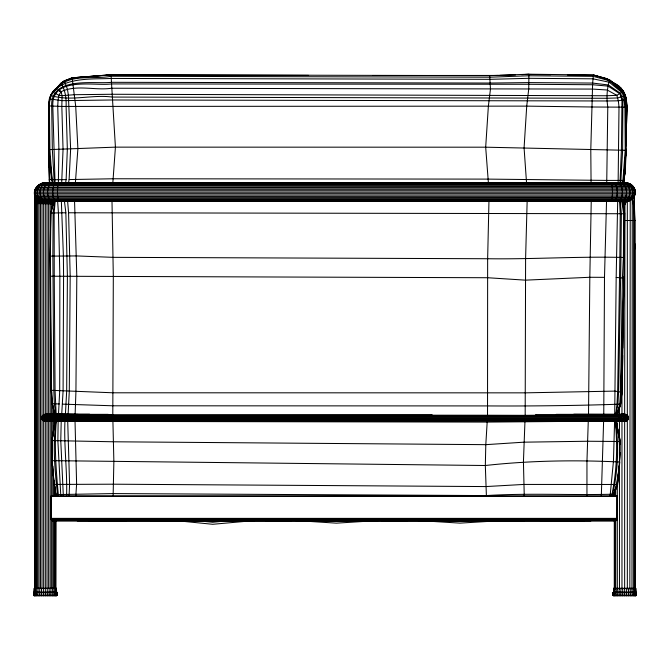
<?xml version="1.0" encoding="UTF-8"?>
<svg xmlns="http://www.w3.org/2000/svg" width="670" height="670" viewBox="0 0 670 670"><rect width="100%" height="100%" fill="white"/><g stroke="black" fill="none" stroke-linecap="round" stroke-linejoin="round"><path stroke-width="1" d="M40.46 202.993L45.325 202.675L50.2 201.251L50.2 201.695C32.654 208.027 27.738 184.518 45.325 182.826L624.649 182.826C640.034 182.433 637.312 204.442 622.664 201.486L624.423 213.847L624.298 257.314L621.023 392.528L620.361 404.504L617.246 414.47M34.731 197.357L35.125 192.416M54.002 202.156L45.325 203.043L37.738 202.415L35.125 201.561L35.125 197.24L34.731 197.876L34.597 588.294M40.46 588.294L40.46 200.573C36.699 198.982 33.944 194.886 34.731 190.741L635.252 190.741L635.353 192.558M40.46 201.695L48.642 201.26L42.009 202.055L42.009 202.935L48.642 201.695L45.325 203.043L52.913 201.461L52.913 205.95M48.642 201.26L43.651 202.265L43.651 203.018L48.642 202.935L50.2 201.695L47.009 203.018M47.009 202.265L48.642 201.427M51.632 201.209L51.632 211.226M601.317 496.06L603.62 421.145L616.383 421.095M619.465 589.064L619.465 452.292M619.465 440.81L619.465 420.969M619.465 414.705L619.465 405.308M621.969 589.064L621.969 420.969M621.969 414.705L621.969 391.732M624.649 589.064L624.649 420.969M624.649 414.705L624.943 204.786L623.854 201.117M627.329 589.064L627.329 419.923M627.329 415.752L627.329 200.297M629.833 589.064L630.236 199.283M631.978 589.064L632.262 199.283L633.435 204.786L633.627 220.505L633.627 589.064M634.658 589.064L634.658 220.505L633.996 196.344M635.018 589.064L635.018 220.505L634.172 201.394M431.003 415.341L487.534 415.392L487.643 258.737L488.958 201.159M613.377 495.951C620.386 471.948 622.145 445.475 615.655 421.154L620.403 441.245L619.507 462.61L619.616 452.066M64.965 420.618C63.784 445.776 67.394 470.851 66.581 495.993M487.534 415.392L525.18 415.492L525.598 258.628L527.148 201.226M628.468 417.226L628.016 416.011M606.526 201.452L604.491 277.338L603.762 414.504M617.681 201.502L616.174 277.447L614.7 414.47M58.148 421.522L57.871 440.567L60.811 496.202M614.599 421.154L613.444 461.287L610.06 496.286M626.107 130.474C623.762 117.794 631.726 99.922 621.056 89.788M626.115 146.01L626.684 106.689L626.324 99.16L625.344 95.316L623.535 91.589L609.608 79.948L593.419 75.023L528.915 74.203L489.628 75.651L111.011 74.747L72.209 77.829L70.484 78.809M588.52 414.789L589.826 277.279L591.233 201.377M622.664 355.393L622.187 390.928L620.655 404.228L617.355 414.353M622.765 348.124L623.259 314.908M623.435 303.493L623.787 279.625M626.123 128.665C625.872 111.697 631.777 88.306 610.538 81.698M626.115 135.097L626.626 106.924L626.098 100.073M624.021 279.817L622.187 390.928L620.805 393.114L620.755 395.183M78.256 414.403L54.622 413.8L52.176 403.725L51.154 390.309L50.007 256.133L50.786 213.018L53.592 201.687M58.332 86.438L64.261 80.861L72.109 77.854L111.011 74.747L115.424 147.14L112.836 182.826M625.797 150.624L625.386 170.272L624.18 177.14M620.663 399.328L620.546 404.512L617.371 414.462M61.205 421.572L60.761 440.575L63.349 496.093M625.403 159.602L625.135 169.912L624.055 177.156M625.462 157.542L625.646 150.323M49.237 133.849L48.809 149.494L49.454 183.069M625.328 167.249L624.088 177.265M625.437 163.07L625.78 150.532M625.889 150.373L625.412 170.347L623.443 183.111M626.107 142.099L625.998 136.915M618.125 183.279L619.005 106.932L618.351 100.818L616.836 95.324L607.196 89.998L592.548 89.076L111.555 88.239C95.165 90.726 76.631 84.269 61.146 91.69C57.754 95.81 58.064 101.354 57.729 106.362L58.91 149.569L58.34 183.597M624.072 276.702L620.805 393.114L620.546 392.092L614.985 391.104L525.272 392.846L113.155 392.796L51.154 390.309M58.524 413.867L59.705 390.719L59.856 276.174L58.449 212.851L57.67 201.729M49.245 127.099L48.969 169.301L49.463 182.801M49.245 157.685L49.253 145.306M61.724 413.968L63.089 390.937L63.575 276.182L63.399 255.932L61.372 201.67M619.507 462.61L619.834 452.56M620.093 444.52L620.186 441.505L616.274 421.154M49.279 101.27L48.567 109.478L49.245 167.517M603.62 421.145L588.268 421.254L586.954 461.236L586.954 495.959M65.484 183.463L66.137 179.627L67.335 149.209L66.104 106.396C66.447 98.255 65.283 90.157 61.029 83.214L64.412 80.894L72.109 77.854L75.702 106.212L77.896 148.707L75.35 183.304M617.129 496.244L617.112 518.873L616.66 520.23L615.261 520.85L52.905 520.85L51.506 520.23L51.062 518.873L51.037 496.244L617.129 496.244L617.062 518.371M113.121 496.026L113.867 461.496L112.92 421.447L94.478 421.095M68.399 183.421L69.119 179.568L70.626 149.058L68.39 95.19L67.436 89.269L64.412 80.894L60.945 83.231L57.009 87.896M534.35 420.199L525.004 420.308L523.429 461.814L524.25 495.892M609.809 80.241L611.4 82.008M56.297 421.497C54.119 446.413 56.163 471.404 58.474 496.227M75.124 414.336L75.928 391.699L76.807 276.191L74.571 201.628M624.13 175.733L624.541 169.585M624.742 166.503L625.219 159.326M625.42 156.252L625.83 150.097M69.085 495.942L69.588 484.268L67.695 420.626M628.284 419.102L628.577 417.846M487.283 420.341L485.8 444.662L485.323 465.508L486.387 495.574C528.806 492.885 571.87 495.398 614.089 494.167L617.33 484.787L619.825 462.007C575.153 459.855 529.853 460.575 485.323 465.508L52.168 460.659L51.799 440.575L55.334 422.502M620.487 87.963L607.07 78.767L593.419 75.023L607.07 78.767L620.931 88.088C625.73 93.163 626.952 100.224 626.668 106.966L626.115 102.049M61.163 84.211L61.029 83.214L56.69 87.954L59.454 90.55L59.379 91.388L59.923 90.659L61.146 91.69L62.059 95.668L61.833 106.438L63.047 149.41L61.665 183.538M619.256 465.617L617.639 484.628L613.888 493.999M55.133 201.77L54.153 212.909L54.237 276.166L55.074 390.451L56.129 413.8M55.886 421.497C52.603 446.32 54.948 471.42 57.695 496.177M45.325 202.675L39.019 201.888L35.125 199.811L34.597 198.521L34.731 190.741M65.425 414.077L66.673 391.154L67.394 276.182L65.853 212.775L64.496 201.636M68.131 414.161L69.286 391.322L70.183 276.182L68.575 212.775L67.653 201.603M619.976 183.279L621.383 150.315L621.995 100.299L620.035 93.884L608.075 86.112L592.59 84.738L528.906 84.286L111.396 83.934C94.495 86.321 51.263 75.743 52.804 106.212L55.057 183.588M75.827 495.741L76.615 484.125L75.015 420.727M613.971 493.061L617.413 484.477L617.807 480.465M618.1 477.45L618.586 472.434M618.779 470.432L619.172 466.421M617.363 482.425L617.598 480.382M618.058 476.295L618.519 472.199M618.753 470.156L619.214 466.069M619.448 464.025L619.641 452.794M622.011 391.716L620.487 404.178L617.547 413.398M635.16 194.015L635.378 192.215L34.597 192.215M49.22 107.242L48.801 136.513L49.237 158.271M615.73 414.47L617.011 404.437L617.656 391.314L619.859 257.314L620.244 213.847L619.591 201.502M521.662 74.688L528.915 74.203L528.739 88.926L526.721 106.128L524.082 147.844L526.578 183.412M620.721 183.279L622.631 150.315L622.874 100.123L620.696 93.49L608.419 84.973L592.64 83.063L528.931 82.594L490.457 83.038L111.371 82.318C94.11 84.303 50.325 75.76 51.682 106.153L52.344 149.686L54.337 183.588M54.639 201.779L53.123 212.918L52.855 255.915L53.843 390.401L54.379 403.75L55.61 413.8M623.435 183.68L625.37 170.013L624.432 169.828L624.122 171.889M628.385 418.784L627.966 416.908L41.707 416.908C40.979 419.294 43.257 421.564 45.602 421.48L84.378 421.48M633.435 204.786L634.272 199.283L633.77 196.26M593.419 75.023L592.64 83.063L590.789 149.745L591.074 183.136M623.653 182.81L626.056 150.155L623.535 183.22M55.25 421.497C49.387 445.944 52.109 471.504 56.263 496.009M623.351 182.675L623.862 179.836L623.829 180.414L606.71 180.414L487.844 179.108L113.305 178.764L69.119 179.568M47.377 595.178L47.26 595.798L47.26 588.294M626.609 595.798L626.609 588.294M618.812 86.346L620.931 88.088L620.479 88.8L621.886 90.517C622.036 86.974 627.514 100.718 621.986 89.763M615.939 414.47L617.866 404.437L618.644 391.489L620.973 257.314L621.35 213.847L620.319 201.502M623.234 183.279L625.998 150.315L625.571 107.175L624.239 95.793L622.664 92.066L609.482 80.777L593.201 76.347L528.99 75.76L489.929 77.201L111.329 76.238C93.515 79.822 70.626 73.122 56.69 87.954C50.945 92.15 48.34 98.942 48.667 105.919L48.935 149.728L51.975 179.761L53.273 183.58M614.49 520.85L616.467 520.23L617.104 518.873L51.062 518.873L51.699 520.23L53.684 520.85M52.067 460.642L54.211 484.318L56.372 484.427L113.657 484.201L485.825 486.571L523.773 484.435L617.413 484.477M53.625 201.804L50.962 212.96L50.367 255.99L51.565 390.342L52.453 403.734L54.689 413.826M611.576 496.21C616.911 471.655 617.732 446.136 615.303 421.154L615.345 421.154C619.273 445.977 617.975 471.73 612.196 496.152M622.204 183.279L622.916 180.414L625.227 150.315L624.934 106.991L623.552 96.137L622.036 92.586L609.231 82.209L592.883 78.809L529.007 78.315L490.281 79.32L111.346 78.44C92.267 79.537 48.994 75.392 49.387 105.986L49.898 149.795L52.16 179.761L53.206 183.58M77.268 520.85L590.898 520.85M606.853 79.588L607.07 78.767L619.281 86.388L618.058 88.289M611.584 183.287C612.832 186.712 612.732 196.762 611.685 201.486M35.125 189.669C32.336 196.838 40.686 202.817 47.009 201.737M619.557 462.409L619.415 461.571M617.363 413.382L618.98 407.837M616.802 414.47L619.725 404.471L620.546 392.092L622.413 277.991L623.393 257.322L623.669 213.847L621.76 201.502M54.245 484.184L55.836 494.359L58.282 494.569L113.23 493.589L486.387 495.574M35.125 190.732C32.646 196.846 39.58 202.399 45.325 201.712M634.708 195.431L635.252 193.68L34.731 193.68L34.84 592.045L34.212 592.665L34.212 595.178L34.84 595.798M45.727 421.087L47.62 420.995M49.145 595.798L49.145 588.294M628.494 595.798L628.494 588.294M614.591 491.185L617.129 484.469M624.943 204.786L626.534 201.117M34.731 195.506L35.125 194.61M613.393 495.75L614.089 494.167M627.313 420.417L628.293 418.867L41.707 418.784L41.49 417.846L42.746 415.283L45.602 414.219L89.604 414.219M50.903 595.798L50.903 588.294M630.252 595.798L630.252 588.294M52.444 420.995C50.434 421.983 50.317 414.713 52.21 414.345M58.097 87.142C53.466 90.056 50.141 94.78 49.371 100.24L50.158 99.763M52.495 595.798L52.93 595.178L52.495 588.294M631.844 595.798L632.279 595.178L631.844 588.294M56.431 88.507L59.479 85.768M620.186 441.505L587.531 441.237L523.89 442.175L485.8 444.662L113.532 441.781L51.799 440.575M54.974 89.814L56.908 87.628M54.773 90.45L56.757 88.03L54.228 90.618M53.876 595.798L54.387 595.178L53.876 588.294M633.217 595.798L633.736 595.178L633.217 588.294M58.298 201.486C57.252 196.762 57.143 186.712 58.391 183.287M627.045 420.643L628.016 419.688M54.99 595.798L55.568 595.178L54.99 588.294M634.339 595.798L634.917 595.178L634.339 588.294M55.811 595.798L56.439 595.178L55.811 588.294M635.16 595.798L635.788 595.178L635.16 588.294M56.313 595.798L56.975 595.178L56.313 588.294M635.663 595.798L636.324 595.178L635.663 588.294M105.533 75.375L111.011 74.747M33.5 592.665L34.17 592.045L56.481 592.045L57.151 592.665L57.151 595.178L56.481 595.798L34.17 595.798L33.5 595.178L33.5 592.665L57.151 592.665M612.849 592.665L613.519 592.045L635.83 592.045L636.5 592.665L636.5 595.178L635.83 595.798L613.519 595.798L612.849 595.178L612.849 592.665L636.5 592.665M57.628 87.401L58.818 86.288M613.971 183.287L615.11 182.944C618.092 188.27 618.092 196.151 615.11 201.486L614.348 201.486M48.567 109.478L48.985 109.118L49.203 109.704L48.801 136.513L49.413 136.588M53.416 91.673L54.806 90.492M622.983 92.15L623.535 91.589L609.608 79.948C606.936 88.708 606.325 97.845 607.782 106.932L606.727 183.279M624.18 277.279L622.413 277.991L616.174 277.447M51.071 420.995L50.158 421.48C47.629 420.4 47.629 415.3 50.158 414.219L50.627 414.345M626.165 99.277L618.351 100.818L607.305 100.977L112.61 99.981L61.916 100.651L49.337 98.833L50.191 98.967M60.158 85.207L55.895 88.75L56.891 88.708M625.453 421.355L627.187 420.467L42.746 420.417L43.584 420.995L626.483 421.028M70.543 78.96L72.218 77.913L78.474 77.603M69.571 79.47L72.209 77.829L103.448 75.517M49.865 420.995C45.325 423.499 44.446 413.365 49.245 414.345M624.658 95.776L625.344 95.316L617.748 97.954L607.062 98.281L112.284 97.066C91.941 94.244 70.275 101.882 50.451 95.341L51.314 95.45M48.642 202.055L50.2 201.251M617.455 414.345C619.348 414.713 619.239 421.983 617.229 420.995M615.973 183.287C624.314 182.114 624.591 200.858 616.693 201.486M42.52 419.462L42.11 419.663L627.874 419.78M48.868 420.995C43.441 423.951 42.185 412.988 48.089 414.345M620.805 420.995C626.224 423.951 627.48 412.988 621.584 414.345M617.087 496.06L51.221 496.001L51.037 518.371L617.129 518.371M50.007 256.133L76.581 255.932L113.054 257.347L487.643 258.737C532.801 259.382 579.709 256.233 624.189 257.489L624.683 213.738L623.36 201.419M626.199 98.214L625.412 98.331M48.106 420.995C42.026 424.244 40.468 412.745 47.202 414.345M624.097 94.277L624.44 93.783M50.786 213.018L65.853 212.775M64.253 81.179L71.966 78.465L71.916 77.98L78.055 77.67M617.74 183.287C628.803 180.297 629.775 202.432 618.77 201.486M626.299 421.07L625.085 421.438M55.635 201.486L54.865 201.486C51.892 196.151 51.892 188.27 54.865 182.944L56.012 183.287M619.222 183.287C632.413 179.058 634.038 203.496 620.504 201.486M619.038 414.345L619.507 414.219C622.036 415.3 622.036 420.4 619.507 421.48L618.603 420.995M620.345 183.287C635.436 178.706 637.53 203.68 621.827 201.486M40.46 202.809L43.651 202.265M621.065 183.287C636.651 178.463 640.026 202.968 623.343 201.595M621.341 183.287L626.718 183.019M625.805 414.428L623.025 414.345L623.653 414.261M625.412 170.347L624.44 170.381M620.428 414.345C625.227 413.365 624.348 423.49 619.8 420.995M626.45 106.723L625.571 107.175L592.071 106.999L526.721 106.128L61.833 106.438L48.667 105.919L49.128 106.095L48.667 149.645L51.473 179.686L52.737 183.505M53.282 201.486C45.384 200.858 45.669 182.114 54.01 183.287M622.053 420.995L622.941 421.271M622.464 414.345C629.197 412.745 627.639 424.244 621.567 420.995M49.119 149.452L48.667 149.645L115.424 147.14L485.683 147.191L626.132 150.298C623.418 131.186 631.55 109.704 623.159 91.589L616.836 95.324L606.894 95.751L111.999 94.269L74.554 94.704L62.059 95.668L59.044 95.24L52.511 92.142L53.114 92.108M40.46 202.223L42.009 202.055M51.205 201.486C40.2 202.432 41.18 180.297 52.235 183.287M623.343 414.328L625.487 414.37L627.564 415.517M226.117 520.933L212.725 522.273L192.123 520.213M129.268 520.272L119.997 521.193L89.085 521.193M49.471 201.486C35.946 203.496 37.57 179.058 50.761 183.287M48.156 201.486C32.453 203.68 34.538 178.706 49.63 183.287M47.31 201.486L43.651 201.486L40.46 200.573L629.524 200.573M47.009 201.486L43.651 201.486M258.059 520.23L212.725 524.292L175.632 520.59M339.456 520.95L333.275 520.95M348.727 520.356L350.787 520.23M381.699 520.314L336.365 523.161L291.031 520.23M463.096 520.917L456.915 520.917M465.156 520.783L473.397 520.272M47.009 201.963C42.327 202.449 36.264 200.833 34.731 195.841M499.158 520.757L460.005 523.128L413.641 520.255M84.202 77.36L87.267 77.209M82.653 77.402L86.824 77.201M52.913 203.856L34.597 203.479L35.125 203.311L35.125 588.294M622.974 182.944L625.043 182.851M372.445 75.492L497.936 75.45M499.996 75.383L515.473 74.889M66.137 179.627L51.975 179.761L49.287 179.267L49.731 183.145L49.496 176.151L49.588 179.292M50.501 276.224L487.584 277.732L525.464 280.152L589.826 277.279L604.491 277.338M525.18 415.492L536.603 415.366M588.268 421.254L487.157 422.083L112.92 421.447M51.565 94.939L50.861 94.939L50.87 95.642M39.019 185.071L39.019 184.619L630.956 184.619L632.497 185.841L37.738 185.573L36.649 187.106L633.334 186.695L634.364 188.27M35.125 195.112L634.858 195.112L634.004 196.771L35.77 196.469L35.77 588.294M633.334 197.725L36.649 197.725L36.649 588.294M632.237 198.848L37.738 198.848L37.738 588.294M630.956 199.802L39.019 199.802L39.019 588.294M42.009 201.142L627.966 201.142M626.333 201.486L44.019 201.486C29.095 199.601 35.502 178.672 48.918 183.287M624.649 220.505L635.018 220.505M634.658 248.796L635.018 588.302M573.788 414.219L625.487 414.37M108.23 414.345L44.555 414.345L43.466 414.856L432.075 414.705M556.209 414.345L625.11 414.345C629.582 415.082 628.46 421.882 624.072 421.48L581.108 421.48M535.59 414.705L626.09 414.705L628.385 416.908M41.49 417.846L628.502 417.971M507.676 420.325L525.004 420.308M112.418 421.355L44.421 421.028M550.975 421.355L625.311 421.371L623.025 421.355M51.138 519.367L617.037 519.367M51.28 519.828L616.894 519.828M51.506 520.23L616.66 520.23M51.808 520.531L616.358 520.531M52.16 520.724L616.015 520.724M150.448 521.193L175.967 521.193M207.893 521.193L233.403 521.193M265.957 521.193L291.475 521.193M323.401 521.193L348.911 521.193M381.465 521.193L406.983 521.193M440.257 521.193L465.767 521.193M499.041 521.193L524.551 521.193M583.645 521.193L552.733 521.193L535.221 520.272M33.5 595.178L57.151 595.178M612.849 595.178L636.5 595.178M110.743 75.007L308.585 75.375M52.176 403.725L59.312 403.96M528.881 74.462L550.74 74.705M567.389 74.898L593.402 75.191M101.279 414.847L112.795 415.073L113.314 276.409L111.999 201.419M68.575 212.775L624.683 213.738L623.929 213.521M62.662 404.144L112.979 405.794L487.576 405.92C529.736 406.204 581.049 405.584 620.052 404.144M321.943 520.23L324.004 520.356M48.642 183.287L45.325 182.826L45.325 183.312M622.664 201.486L624.314 201.595M42.009 201.427L43.651 201.595M45.602 414.219L46.649 414.345M624.381 421.522L623.309 421.355M627.313 415.341L43.022 415.366M603.168 78.39L607.112 79.177M628.016 416.137L42.11 416.036L42.52 416.229M604.96 79.119L608.837 80.015M628.334 183.421L626.333 182.944L44.019 182.944L43.651 183.421M59.454 90.55L59.923 90.659M629.859 184.032L627.966 183.287L42.009 183.287L42.009 183.756M613.745 84.428L618.904 87.201L620.479 88.8M631.257 184.845L629.524 183.848L40.46 183.848L40.46 184.309M613.008 83.306L615.42 85.249M617.028 86.547L619.448 88.499M35.125 201.561L34.597 200.891L35.125 200.23L35.125 203.638M613.687 595.798L613.025 595.178L613.025 592.665L613.687 592.045L613.687 588.294M34.337 595.798L33.676 595.178L34.337 588.294M614.189 595.798L613.561 595.178L613.561 592.665L614.189 592.045L614.189 588.294M615.01 595.798L614.432 595.178L615.01 588.294M35.661 595.798L35.083 595.178L35.661 588.294M632.237 185.573L633.535 186.989M489.678 75.718L490.465 89.018L488.355 106.379L485.683 147.191L488.455 183.655M616.124 595.798L615.613 592.665L616.124 592.045L616.124 588.294M36.783 595.798L36.264 595.178L36.783 588.294M617.506 595.798L617.07 592.665L617.506 588.294M38.157 595.798L37.721 595.178L38.157 588.294M619.097 595.798L619.097 588.294M39.748 595.798L39.748 588.294M634.951 189.652L634.214 187.952L35.77 187.952L35.77 189.51M620.856 595.798L620.856 588.294M41.507 595.798L41.507 588.294M624.742 94.654L625.947 98.113L624.725 94.772M55.886 494.209L56.28 495.859M635.277 191.092L634.858 189.309L35.125 189.309L35.125 199.811M622.623 595.178L622.74 595.798L622.74 588.294M43.391 595.798L43.391 588.294M616.961 420.902L616.969 427.175L616.291 421.011L619.005 437.602M616.308 421.036L617.799 431.212M622.966 200.866L623.108 202.809M623.41 206.703L623.561 208.655M633.946 196.36L634.038 198.379M634.817 243.595L635.018 248.796M48.801 136.32L49.245 151.981M616.166 421.003L616.249 424.035M626.107 134.913L626.149 136.948M635.83 592.045L635.83 588.294L613.519 588.294L613.519 592.045M624.674 588.294L624.674 595.798M617.321 484.653L617.321 589.064M615.671 487.785L615.671 496.143M615.671 520.155L615.671 589.064M614.641 491.964L614.641 496.143M614.641 520.155L614.641 589.064M614.281 494.05L614.281 496.143M614.281 520.155L614.281 589.064M334.087 519.828L334.087 520.825M56.481 592.045L56.481 588.294L34.17 588.294L34.17 592.045M56.054 494.184L55.92 496.294M56.054 520.322L55.92 588.294M55.526 491.085L55.526 496.311M55.526 520.356L55.526 588.294M54.881 412.728L54.881 414.814M54.881 421.087L54.881 425.266M54.881 485.884L54.881 496.328M54.881 520.364L54.881 588.294M54.002 410.668L54.002 414.847M54.002 421.12L54.002 429.478M54.002 480.675L54.002 496.344M54.002 520.381L54.002 588.294M52.913 405.476L52.913 414.881M52.913 421.145L52.913 436.815M52.913 466.069L52.913 496.361M52.913 520.389L52.913 588.294M51.632 391.925L51.632 414.906M51.632 421.17L51.632 496.378M51.632 519.359L51.632 588.294M50.2 202.223L50.2 413.876M50.2 421.187L50.2 588.294M48.642 200.908L48.642 413.892M48.642 421.204L48.642 588.294M47.009 182.944L47.009 183.421M47.001 200.858L47.009 413.901M47.009 421.212L47.009 588.294M45.325 201.26L45.325 413.909M45.325 421.212L45.325 595.798M43.651 200.858L43.651 414.948M43.651 420.165L43.651 588.294M42.009 200.908L42.009 417.025M42.009 419.118L42.009 588.294"/></g></svg>
